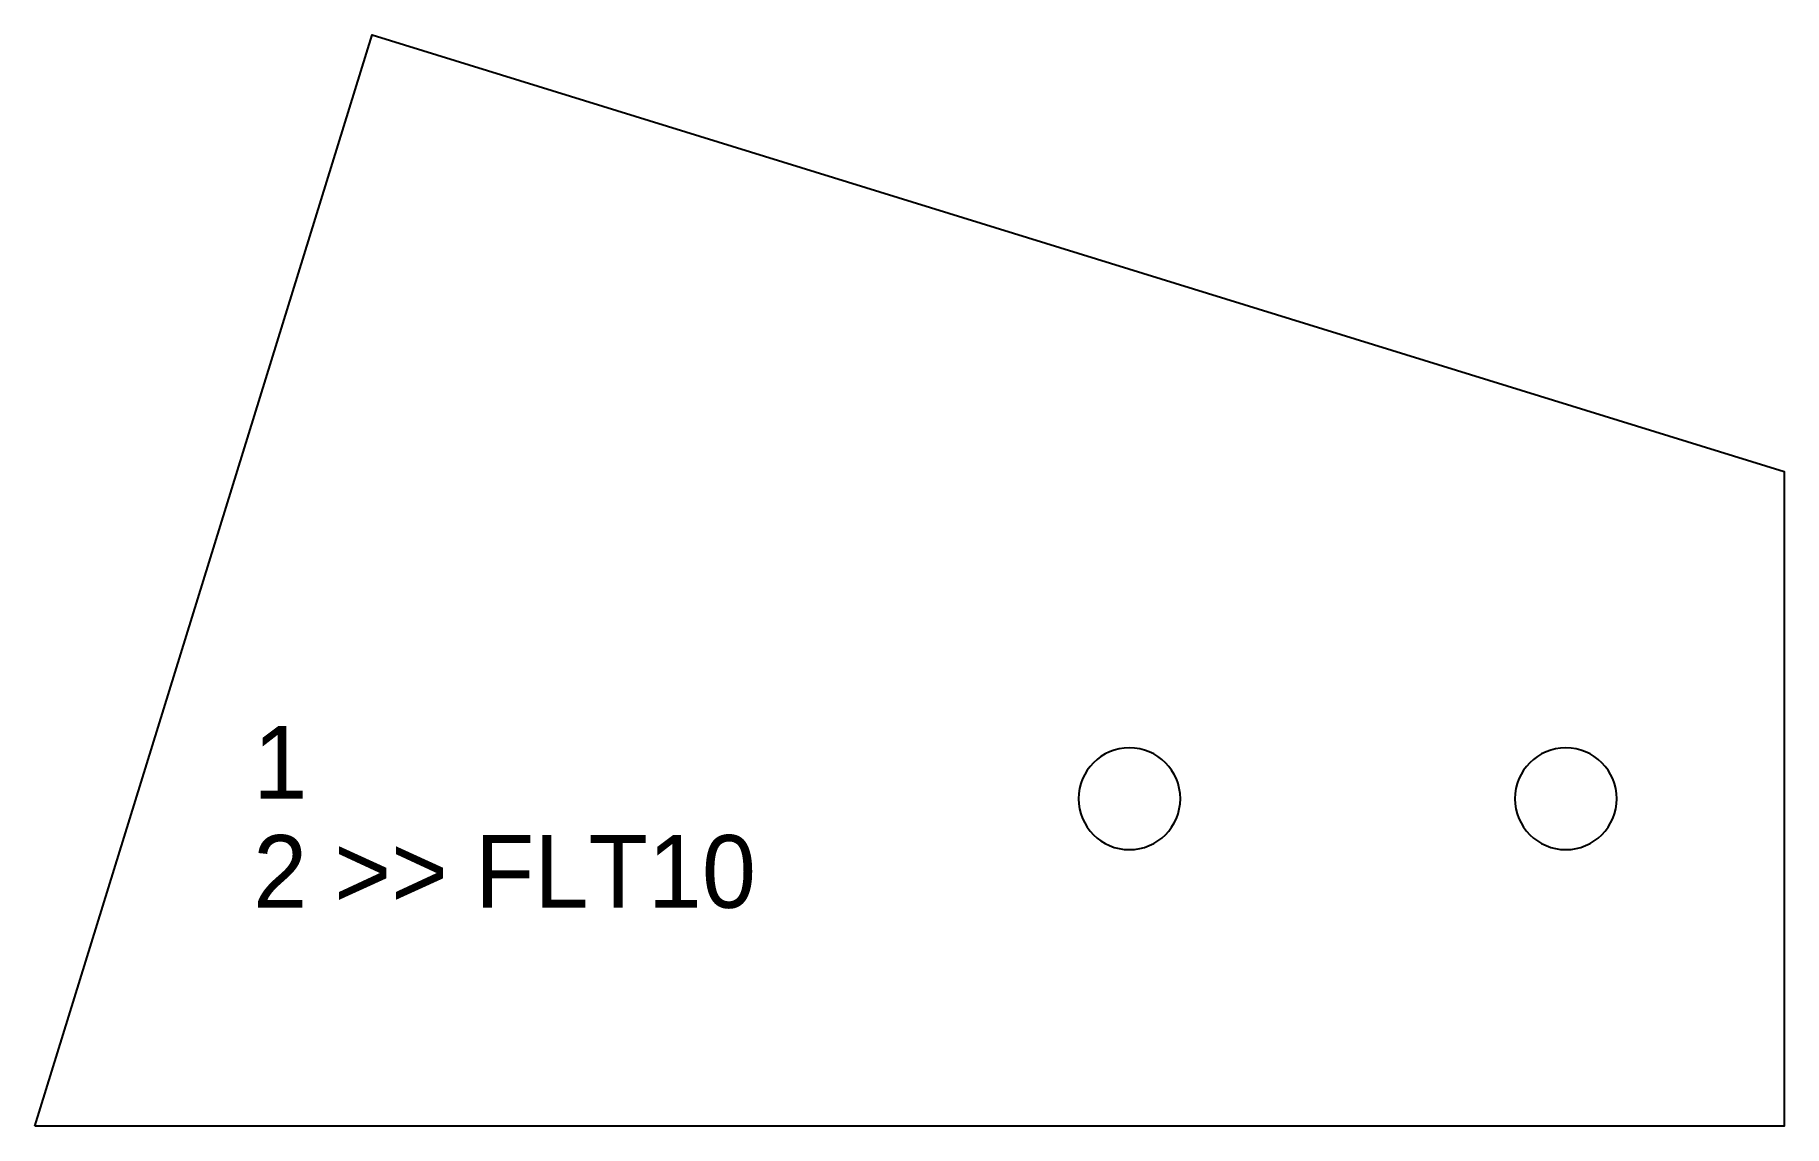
# Model space of a CAD drawing. Extents: x 0 to 240, y 0 to 150.
import ezdxf

# ---------------------------------------------------------------- set-up
doc = ezdxf.new("R2010")
doc.units = 0
for name, color, linetype in [('CUT', 7, 'CONTINUOUS'), ('HOLE', 7, 'CONTINUOUS'), ('SCRIBE', 3, 'CONTINUOUS'), ('TEXT', 7, 'CONTINUOUS')]:
    doc.layers.add(name, color=color, linetype=linetype)

msp = doc.modelspace()

# ---------------------------------------------------------------- linework, layer by layer
at = {"layer": 'CUT', "color": 7, "linetype": 'CONTINUOUS'}
msp.add_lwpolyline([(0, 0), (46.37, 150.01), (240.48, 90), (240.48, 0)], close=True, dxfattribs=at)
at = {"layer": 'HOLE', "color": 7, "linetype": 'CONTINUOUS'}
for points in [[(150.48, 52, 1), (150.48, 38, 1)], [(210.48, 52, 1), (210.48, 38, 1)]]:
    msp.add_lwpolyline(points, format="xyb", close=True, dxfattribs=at)

# ---------------------------------------------------------------- texts
at = {"layer": 'SCRIBE', "color": 3}
msp.add_text('1', height=10, dxfattribs=at).set_placement((30, 45))
at = {"layer": 'TEXT', "color": 7}
msp.add_text('2 >> FLT10', height=10, dxfattribs=at).set_placement((30, 30))

doc.saveas('drawing.dxf')
